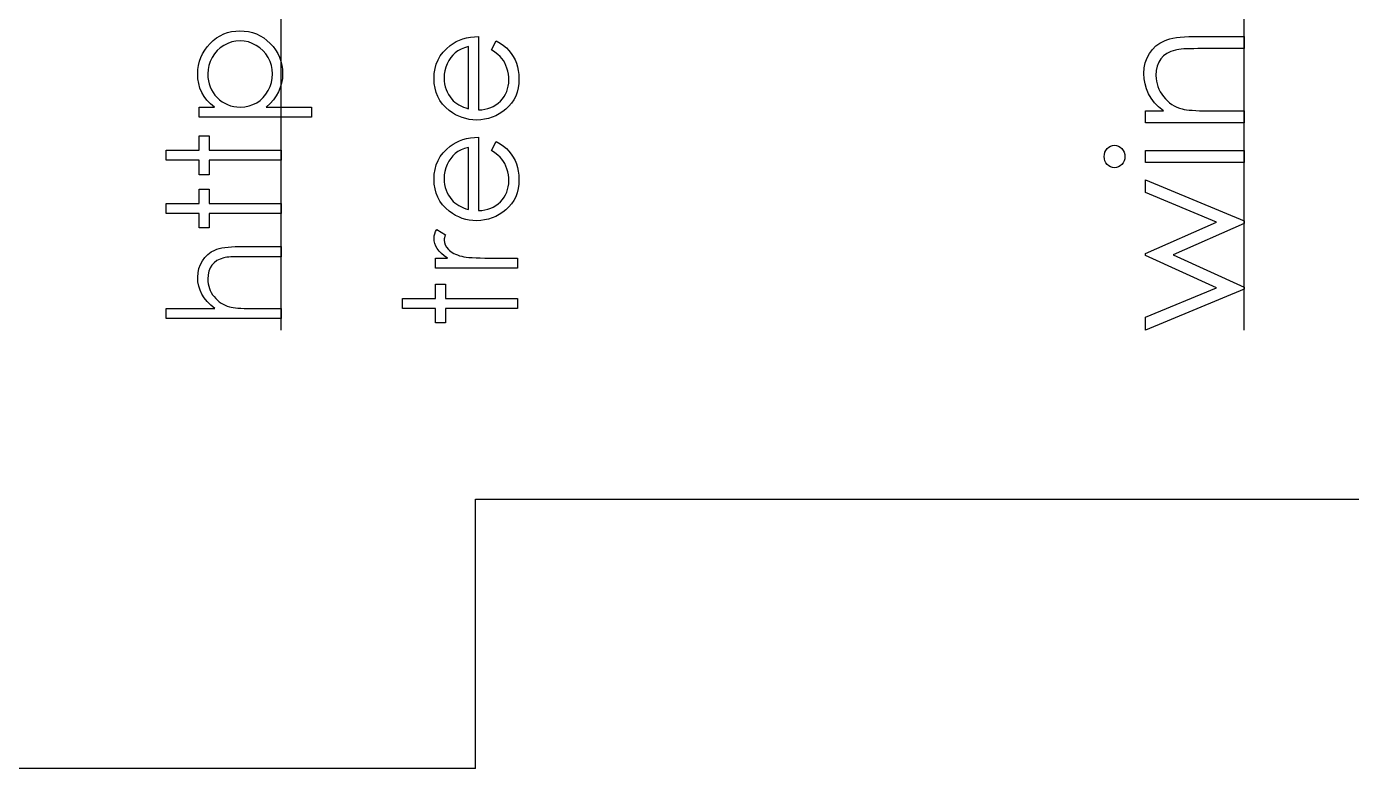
# Model space of a CAD drawing. Header units: millimetres. Extents: x -496 to 15, y 154 to 434.
# Drawn here: x -414.28 to -384.77, y 154.29 to 170.82 of the extents above; entities that cross this region are included whole.
import ezdxf

# ---------------------------------------------------------------- set-up
doc = ezdxf.new("R2010")
doc.units = ezdxf.units.MM

msp = doc.modelspace()

# ---------------------------------------------------------------- linework, layer by layer
at = {"color": 7, "linetype": 'Continuous'}
for p, q in [((-408.607, 164.056), (-408.607, 293.248)), ((-387.161, 164.056), (-387.161, 293.248))]:
    msp.add_line(p, q, dxfattribs=at)
at = {"color": 7, "linetype": 'Continuous', "lineweight": 25}
for p, q in [((-404.279, 160.286), (-364.279, 160.286)), ((-404.279, 154.286), (-404.279, 160.286)), ((-404.279, 154.286), (-416.279, 154.286))]:
    msp.add_line(p, q, dxfattribs=at)
at = {"color": 7, "linetype": 'Continuous', "flags": 128}
for points in [[(-410.434, 168.799), (-410.434, 169.024), (-410.434, 169.024), (-410.095, 169.024), (-410.095, 169.024), (-410.185, 169.097), (-410.262, 169.176), (-410.326, 169.26), (-410.377, 169.35), (-410.416, 169.445), (-410.444, 169.545), (-410.46, 169.651), (-410.466, 169.762), (-410.466, 169.762), (-410.461, 169.859), (-410.449, 169.953), (-410.427, 170.043), (-410.396, 170.13), (-410.358, 170.213), (-410.31, 170.292), (-410.254, 170.368), (-410.19, 170.44), (-410.119, 170.507), (-410.044, 170.564), (-409.967, 170.612), (-409.886, 170.652), (-409.801, 170.683), (-409.712, 170.705), (-409.62, 170.718), (-409.525, 170.722), (-409.525, 170.722), (-409.428, 170.718), (-409.334, 170.705), (-409.245, 170.683), (-409.158, 170.653), (-409.076, 170.613), (-408.997, 170.565), (-408.923, 170.509), (-408.852, 170.443), (-408.786, 170.371), (-408.73, 170.296), (-408.683, 170.217), (-408.644, 170.135), (-408.614, 170.049), (-408.592, 169.959), (-408.579, 169.865), (-408.575, 169.769), (-408.575, 169.769), (-408.58, 169.66), (-408.597, 169.555), (-408.626, 169.456), (-408.666, 169.36), (-408.717, 169.27), (-408.779, 169.183), (-408.853, 169.101), (-408.938, 169.024), (-408.938, 169.024), (-407.934, 169.024), (-407.934, 169.024), (-407.934, 168.799), (-407.934, 168.799), (-410.434, 168.799)], [(-403.921, 170.299), (-403.816, 170.498), (-403.816, 170.498), (-403.732, 170.449), (-403.657, 170.396), (-403.591, 170.34), (-403.533, 170.28), (-403.482, 170.217), (-403.437, 170.149), (-403.399, 170.078), (-403.368, 170.003), (-403.344, 169.923), (-403.326, 169.838), (-403.315, 169.749), (-403.312, 169.654), (-403.312, 169.654), (-403.316, 169.549), (-403.33, 169.45), (-403.352, 169.357), (-403.384, 169.269), (-403.424, 169.188), (-403.474, 169.112), (-403.533, 169.042), (-403.6, 168.979), (-403.673, 168.921), (-403.749, 168.872), (-403.827, 168.83), (-403.907, 168.796), (-403.99, 168.769), (-404.075, 168.75), (-404.163, 168.739), (-404.252, 168.735), (-404.252, 168.735), (-404.336, 168.739), (-404.419, 168.748), (-404.498, 168.765), (-404.576, 168.788), (-404.651, 168.817), (-404.724, 168.853), (-404.794, 168.896), (-404.862, 168.946), (-404.862, 168.946), (-404.942, 169.015), (-405.011, 169.09), (-405.07, 169.171), (-405.118, 169.258), (-405.155, 169.35), (-405.181, 169.447), (-405.197, 169.55), (-405.203, 169.66), (-405.203, 169.66), (-405.197, 169.772), (-405.18, 169.879), (-405.152, 169.979), (-405.113, 170.074), (-405.063, 170.163), (-405, 170.246), (-404.927, 170.324), (-404.843, 170.395), (-404.843, 170.395), (-404.778, 170.441), (-404.708, 170.481), (-404.635, 170.515), (-404.558, 170.543), (-404.477, 170.565), (-404.391, 170.581), (-404.302, 170.59), (-404.209, 170.594), (-404.209, 170.594), (-404.209, 168.96), (-404.209, 168.96), (-404.137, 168.964), (-404.068, 168.974), (-404.002, 168.99), (-403.94, 169.012), (-403.882, 169.039), (-403.826, 169.072), (-403.774, 169.111), (-403.725, 169.156), (-403.681, 169.205), (-403.642, 169.257), (-403.61, 169.311), (-403.583, 169.369), (-403.563, 169.429), (-403.548, 169.492), (-403.539, 169.558), (-403.536, 169.626), (-403.536, 169.626), (-403.539, 169.693), (-403.547, 169.759), (-403.56, 169.824), (-403.579, 169.888), (-403.602, 169.95), (-403.629, 170.006), (-403.659, 170.058), (-403.692, 170.105), (-403.733, 170.15), (-403.785, 170.198), (-403.847, 170.248), (-403.921, 170.299)], [(-389.353, 168.671), (-389.353, 168.94), (-389.353, 168.94), (-388.958, 168.94), (-388.958, 168.94), (-389.064, 169.029), (-389.154, 169.121), (-389.229, 169.219), (-389.288, 169.321), (-389.334, 169.427), (-389.366, 169.538), (-389.385, 169.654), (-389.392, 169.774), (-389.392, 169.774), (-389.384, 169.896), (-389.361, 170.01), (-389.322, 170.117), (-389.268, 170.217), (-389.201, 170.307), (-389.123, 170.385), (-389.034, 170.45), (-388.935, 170.502), (-388.878, 170.524), (-388.815, 170.542), (-388.744, 170.558), (-388.666, 170.571), (-388.581, 170.581), (-388.488, 170.588), (-388.388, 170.593), (-388.281, 170.594), (-388.281, 170.594), (-387.161, 170.594), (-387.161, 170.594), (-387.161, 170.325), (-387.161, 170.325), (-388.192, 170.325), (-388.192, 170.325), (-388.282, 170.324), (-388.364, 170.323), (-388.438, 170.321), (-388.504, 170.317), (-388.563, 170.312), (-388.613, 170.307), (-388.656, 170.3), (-388.691, 170.293), (-388.691, 170.293), (-388.792, 170.262), (-388.879, 170.22), (-388.954, 170.166), (-389.014, 170.1), (-389.062, 170.023), (-389.096, 169.936), (-389.116, 169.837), (-389.123, 169.728), (-389.123, 169.728), (-389.12, 169.663), (-389.112, 169.6), (-389.099, 169.538), (-389.081, 169.478), (-389.057, 169.42), (-389.029, 169.363), (-388.995, 169.309), (-388.956, 169.256), (-388.912, 169.206), (-388.867, 169.161), (-388.819, 169.12), (-388.769, 169.083), (-388.716, 169.051), (-388.66, 169.024), (-388.602, 169), (-388.542, 168.982), (-388.542, 168.982), (-388.498, 168.972), (-388.445, 168.964), (-388.384, 168.957), (-388.314, 168.951), (-388.237, 168.946), (-388.151, 168.943), (-388.056, 168.941), (-387.954, 168.94), (-387.954, 168.94), (-387.161, 168.94), (-387.161, 168.94), (-387.161, 168.671), (-387.161, 168.671), (-389.353, 168.671)], [(-410.241, 169.76), (-410.238, 169.684), (-410.228, 169.611), (-410.212, 169.54), (-410.189, 169.473), (-410.16, 169.409), (-410.125, 169.349), (-410.082, 169.291), (-410.033, 169.236), (-409.98, 169.186), (-409.923, 169.143), (-409.863, 169.107), (-409.8, 169.077), (-409.734, 169.054), (-409.664, 169.037), (-409.592, 169.027), (-409.516, 169.024), (-409.516, 169.024), (-409.417, 169.03), (-409.323, 169.047), (-409.235, 169.077), (-409.151, 169.118), (-409.074, 169.171), (-409.006, 169.234), (-408.946, 169.307), (-408.894, 169.39), (-408.853, 169.48), (-408.822, 169.572), (-408.805, 169.666), (-408.799, 169.763), (-408.799, 169.763), (-408.805, 169.858), (-408.823, 169.951), (-408.853, 170.04), (-408.895, 170.126), (-408.947, 170.207), (-409.009, 170.279), (-409.081, 170.342), (-409.163, 170.397), (-409.25, 170.441), (-409.338, 170.473), (-409.429, 170.491), (-409.523, 170.498), (-409.523, 170.498), (-409.616, 170.492), (-409.707, 170.473), (-409.797, 170.442), (-409.883, 170.398), (-409.963, 170.344), (-410.034, 170.281), (-410.095, 170.209), (-410.147, 170.129), (-410.188, 170.042), (-410.218, 169.952), (-410.235, 169.858), (-410.241, 169.76)], [(-404.433, 170.37), (-404.522, 170.343), (-404.601, 170.311), (-404.671, 170.273), (-404.731, 170.23), (-404.784, 170.181), (-404.831, 170.124), (-404.874, 170.06), (-404.91, 169.988), (-404.94, 169.912), (-404.961, 169.833), (-404.974, 169.753), (-404.978, 169.671), (-404.978, 169.671), (-404.976, 169.604), (-404.968, 169.539), (-404.954, 169.476), (-404.935, 169.417), (-404.911, 169.359), (-404.882, 169.304), (-404.847, 169.251), (-404.807, 169.2), (-404.807, 169.2), (-404.774, 169.165), (-404.737, 169.133), (-404.696, 169.102), (-404.651, 169.074), (-404.603, 169.048), (-404.55, 169.024), (-404.494, 169.003), (-404.434, 168.983), (-404.434, 168.983), (-404.434, 170.37)], [(-411.17, 167.838), (-411.171, 168.062), (-411.171, 168.062), (-410.434, 168.062), (-410.434, 168.062), (-410.434, 168.383), (-410.434, 168.383), (-410.209, 168.383), (-410.209, 168.383), (-410.209, 168.062), (-410.209, 168.062), (-408.607, 168.062), (-408.607, 168.062), (-408.607, 167.838), (-408.607, 167.838), (-410.209, 167.838), (-410.209, 167.838), (-410.209, 167.517), (-410.209, 167.517), (-410.434, 167.517), (-410.434, 167.517), (-410.434, 167.838), (-410.434, 167.838), (-411.171, 167.838)], [(-403.921, 168.055), (-403.816, 168.254), (-403.816, 168.254), (-403.732, 168.205), (-403.657, 168.153), (-403.591, 168.097), (-403.533, 168.037), (-403.482, 167.973), (-403.437, 167.906), (-403.399, 167.834), (-403.368, 167.759), (-403.344, 167.679), (-403.326, 167.595), (-403.315, 167.505), (-403.312, 167.411), (-403.312, 167.411), (-403.316, 167.305), (-403.33, 167.206), (-403.352, 167.113), (-403.384, 167.025), (-403.424, 166.944), (-403.474, 166.869), (-403.533, 166.799), (-403.6, 166.735), (-403.673, 166.678), (-403.749, 166.628), (-403.827, 166.587), (-403.907, 166.553), (-403.99, 166.526), (-404.075, 166.507), (-404.163, 166.496), (-404.252, 166.492), (-404.252, 166.492), (-404.336, 166.495), (-404.419, 166.505), (-404.498, 166.521), (-404.576, 166.544), (-404.651, 166.574), (-404.724, 166.61), (-404.794, 166.653), (-404.862, 166.702), (-404.862, 166.702), (-404.942, 166.772), (-405.011, 166.847), (-405.07, 166.927), (-405.118, 167.014), (-405.155, 167.106), (-405.181, 167.204), (-405.197, 167.307), (-405.203, 167.416), (-405.203, 167.416), (-405.197, 167.528), (-405.18, 167.635), (-405.152, 167.736), (-405.113, 167.83), (-405.063, 167.919), (-405, 168.003), (-404.927, 168.08), (-404.843, 168.152), (-404.843, 168.152), (-404.778, 168.198), (-404.708, 168.237), (-404.635, 168.271), (-404.558, 168.299), (-404.477, 168.321), (-404.391, 168.337), (-404.302, 168.347), (-404.209, 168.351), (-404.209, 168.351), (-404.209, 166.716), (-404.209, 166.716), (-404.137, 166.72), (-404.068, 166.73), (-404.002, 166.747), (-403.94, 166.769), (-403.882, 166.796), (-403.826, 166.829), (-403.774, 166.868), (-403.725, 166.912), (-403.681, 166.961), (-403.642, 167.013), (-403.61, 167.068), (-403.583, 167.125), (-403.563, 167.185), (-403.548, 167.248), (-403.539, 167.314), (-403.536, 167.383), (-403.536, 167.383), (-403.539, 167.45), (-403.547, 167.515), (-403.56, 167.58), (-403.579, 167.644), (-403.602, 167.706), (-403.629, 167.763), (-403.659, 167.814), (-403.692, 167.861), (-403.733, 167.907), (-403.785, 167.954), (-403.847, 168.004), (-403.921, 168.055)], [(-404.433, 168.126), (-404.522, 168.1), (-404.601, 168.067), (-404.671, 168.03), (-404.731, 167.986), (-404.784, 167.937), (-404.831, 167.88), (-404.874, 167.816), (-404.91, 167.745), (-404.94, 167.668), (-404.961, 167.59), (-404.974, 167.51), (-404.978, 167.428), (-404.978, 167.428), (-404.976, 167.36), (-404.968, 167.295), (-404.954, 167.233), (-404.935, 167.173), (-404.911, 167.115), (-404.882, 167.06), (-404.847, 167.007), (-404.807, 166.957), (-404.807, 166.957), (-404.774, 166.922), (-404.737, 166.889), (-404.696, 166.859), (-404.651, 166.831), (-404.603, 166.805), (-404.55, 166.781), (-404.494, 166.759), (-404.434, 166.739), (-404.434, 166.739), (-404.434, 168.126)], [(-390.276, 167.92), (-390.272, 167.97), (-390.26, 168.016), (-390.238, 168.059), (-390.209, 168.097), (-390.173, 168.13), (-390.133, 168.152), (-390.091, 168.166), (-390.044, 168.171), (-390.044, 168.171), (-389.999, 168.166), (-389.957, 168.152), (-389.918, 168.13), (-389.883, 168.097), (-389.853, 168.059), (-389.832, 168.016), (-389.819, 167.97), (-389.815, 167.92), (-389.815, 167.92), (-389.819, 167.871), (-389.832, 167.826), (-389.853, 167.783), (-389.883, 167.744), (-389.918, 167.713), (-389.957, 167.69), (-389.999, 167.676), (-390.044, 167.671), (-390.044, 167.671), (-390.091, 167.676), (-390.133, 167.69), (-390.173, 167.713), (-390.209, 167.744), (-390.238, 167.783), (-390.26, 167.826), (-390.272, 167.871), (-390.276, 167.92)], [(-389.353, 167.786), (-389.353, 168.056), (-389.353, 168.056), (-387.161, 168.056), (-387.161, 168.056), (-387.161, 167.786), (-387.161, 167.786), (-389.353, 167.786)], [(-389.353, 164.056), (-389.353, 164.345), (-389.353, 164.345), (-387.776, 164.998), (-387.776, 164.998), (-389.353, 165.714), (-389.353, 165.714), (-389.353, 165.759), (-389.353, 165.759), (-387.776, 166.46), (-387.776, 166.46), (-389.353, 167.119), (-389.353, 167.119), (-389.353, 167.402), (-389.353, 167.402), (-387.161, 166.485), (-387.161, 166.485), (-387.161, 166.429), (-387.161, 166.429), (-388.738, 165.729), (-388.738, 165.729), (-387.161, 165.014), (-387.161, 165.014), (-387.161, 164.964), (-387.161, 164.964), (-389.353, 164.056)], [(-411.17, 166.652), (-411.171, 166.876), (-411.171, 166.876), (-410.434, 166.876), (-410.434, 166.876), (-410.434, 167.197), (-410.434, 167.197), (-410.209, 167.197), (-410.209, 167.197), (-410.209, 166.876), (-410.209, 166.876), (-408.607, 166.876), (-408.607, 166.876), (-408.607, 166.652), (-408.607, 166.652), (-410.209, 166.652), (-410.209, 166.652), (-410.209, 166.331), (-410.209, 166.331), (-410.434, 166.331), (-410.434, 166.331), (-410.434, 166.652), (-410.434, 166.652), (-411.171, 166.652)], [(-405.171, 165.434), (-405.171, 165.658), (-405.171, 165.658), (-404.902, 165.658), (-404.902, 165.658), (-404.976, 165.709), (-405.039, 165.762), (-405.091, 165.816), (-405.132, 165.871), (-405.163, 165.927), (-405.185, 165.985), (-405.198, 166.044), (-405.203, 166.104), (-405.203, 166.104), (-405.199, 166.151), (-405.187, 166.199), (-405.168, 166.248), (-405.14, 166.299), (-405.14, 166.299), (-404.946, 166.176), (-404.946, 166.176), (-404.96, 166.144), (-404.97, 166.113), (-404.976, 166.086), (-404.978, 166.061), (-404.978, 166.061), (-404.972, 166.008), (-404.954, 165.955), (-404.925, 165.903), (-404.883, 165.852), (-404.857, 165.828), (-404.828, 165.804), (-404.796, 165.783), (-404.76, 165.763), (-404.722, 165.745), (-404.679, 165.728), (-404.633, 165.712), (-404.585, 165.698), (-404.585, 165.698), (-404.541, 165.689), (-404.487, 165.681), (-404.424, 165.674), (-404.35, 165.668), (-404.267, 165.664), (-404.174, 165.661), (-404.071, 165.659), (-403.958, 165.658), (-403.958, 165.658), (-403.344, 165.658), (-403.344, 165.658), (-403.344, 165.434), (-403.344, 165.434), (-405.171, 165.434)], [(-411.17, 164.312), (-411.171, 164.536), (-411.171, 164.536), (-410.088, 164.536), (-410.088, 164.536), (-410.177, 164.611), (-410.254, 164.689), (-410.319, 164.77), (-410.372, 164.855), (-410.413, 164.944), (-410.442, 165.036), (-410.46, 165.132), (-410.466, 165.232), (-410.466, 165.232), (-410.459, 165.333), (-410.44, 165.428), (-410.407, 165.517), (-410.362, 165.6), (-410.306, 165.675), (-410.241, 165.74), (-410.168, 165.794), (-410.085, 165.838), (-410.038, 165.856), (-409.985, 165.872), (-409.927, 165.885), (-409.862, 165.896), (-409.79, 165.904), (-409.713, 165.91), (-409.629, 165.914), (-409.54, 165.915), (-409.54, 165.915), (-408.607, 165.915), (-408.607, 165.915), (-408.607, 165.69), (-408.607, 165.69), (-409.466, 165.69), (-409.466, 165.69), (-409.541, 165.69), (-409.609, 165.689), (-409.67, 165.687), (-409.725, 165.684), (-409.774, 165.68), (-409.817, 165.676), (-409.853, 165.67), (-409.882, 165.664), (-409.882, 165.664), (-409.966, 165.637), (-410.038, 165.601), (-410.101, 165.556), (-410.151, 165.502), (-410.191, 165.438), (-410.219, 165.365), (-410.236, 165.283), (-410.241, 165.192), (-410.241, 165.192), (-410.239, 165.138), (-410.233, 165.085), (-410.222, 165.034), (-410.206, 164.984), (-410.187, 164.936), (-410.163, 164.889), (-410.135, 164.843), (-410.102, 164.799), (-410.066, 164.758), (-410.028, 164.72), (-409.988, 164.686), (-409.946, 164.656), (-409.902, 164.629), (-409.856, 164.606), (-409.808, 164.587), (-409.757, 164.571), (-409.757, 164.571), (-409.721, 164.563), (-409.677, 164.556), (-409.627, 164.55), (-409.569, 164.545), (-409.504, 164.541), (-409.432, 164.538), (-409.353, 164.537), (-409.267, 164.536), (-409.267, 164.536), (-408.607, 164.536), (-408.607, 164.536), (-408.607, 164.312), (-408.607, 164.312), (-411.171, 164.312)], [(-405.908, 164.536), (-405.908, 164.761), (-405.908, 164.761), (-405.171, 164.761), (-405.171, 164.761), (-405.171, 165.081), (-405.171, 165.081), (-404.946, 165.081), (-404.946, 165.081), (-404.946, 164.761), (-404.946, 164.761), (-403.344, 164.761), (-403.344, 164.761), (-403.344, 164.536), (-403.344, 164.536), (-404.946, 164.536), (-404.946, 164.536), (-404.946, 164.216), (-404.946, 164.216), (-405.171, 164.216), (-405.171, 164.216), (-405.171, 164.536), (-405.171, 164.536), (-405.908, 164.536)]]:
    msp.add_lwpolyline(points, dxfattribs=at)

doc.saveas('drawing.dxf')
